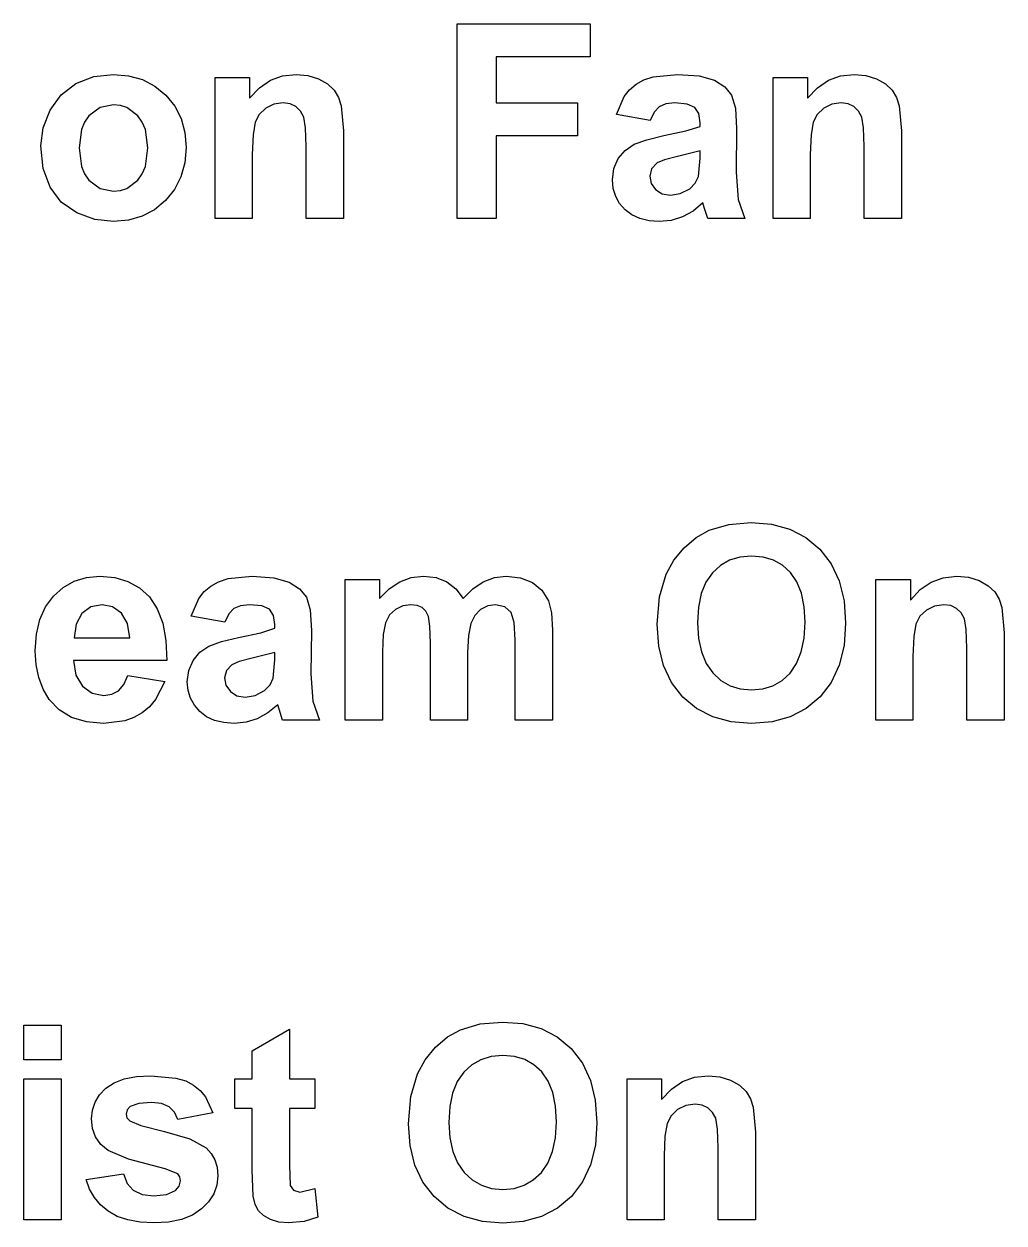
# Model space of a CAD drawing. Header units: metres. Extents: x 13 to 238, y 4 to 739.
# Drawn here: x 131.88 to 164.12, y 229.92 to 269.34 of the extents above; entities that cross this region are included whole.
import ezdxf

# ---------------------------------------------------------------- set-up
doc = ezdxf.new("R2010")
doc.units = ezdxf.units.M

msp = doc.modelspace()

# ---------------------------------------------------------------- linework, layer by layer
at = {"layer": 'Air Assist On'}
for p, q in [((146.884, 236.461, 0.033), (147.619, 236.524, 0.033)), ((147.619, 236.524, 0.033), (148.29, 236.47, 0.033)), ((131.881, 235.282, 0.033), (131.881, 236.415, 0.033)), ((131.881, 236.415, 0.033), (133.106, 236.415, 0.033)), ((133.106, 236.415, 0.033), (133.106, 235.282, 0.033)), ((139.384, 235.574, 0.033), (140.613, 236.289, 0.033)), ((140.613, 236.289, 0.033), (140.613, 234.654, 0.033)), ((145.81, 236.034, 0.033), (146.241, 236.271, 0.033)), ((146.241, 236.271, 0.033), (146.884, 236.461, 0.033)), ((148.29, 236.47, 0.033), (148.89, 236.305, 0.033)), ((148.89, 236.305, 0.033), (149.42, 236.031, 0.033)), ((145.415, 235.696, 0.033), (145.81, 236.034, 0.033)), ((149.42, 236.031, 0.033), (149.879, 235.648, 0.033)), ((139.384, 234.654, 0.033), (139.384, 235.574, 0.033)), ((145.078, 235.283, 0.033), (145.415, 235.696, 0.033)), ((147.252, 235.387, 0.033), (146.912, 235.285, 0.033)), ((147.632, 235.421, 0.033), (147.252, 235.387, 0.033)), ((148.011, 235.388, 0.033), (147.632, 235.421, 0.033)), ((148.351, 235.286, 0.033), (148.011, 235.388, 0.033)), ((149.879, 235.648, 0.033), (150.25, 235.167, 0.033)), ((133.106, 235.282, 0.033), (131.881, 235.282, 0.033)), ((144.82, 234.82, 0.033), (145.078, 235.283, 0.033)), ((146.609, 235.114, 0.033), (146.346, 234.874, 0.033)), ((146.912, 235.285, 0.033), (146.609, 235.114, 0.033)), ((148.651, 235.117, 0.033), (148.351, 235.286, 0.033)), ((148.912, 234.881, 0.033), (148.651, 235.117, 0.033)), ((150.25, 235.167, 0.033), (150.515, 234.601, 0.033)), ((131.881, 230.024, 0.033), (131.881, 234.654, 0.033)), ((131.881, 234.654, 0.033), (133.106, 234.654, 0.033)), ((133.106, 234.654, 0.033), (133.106, 230.024, 0.033)), ((134.846, 234.528, 0.033), (135.181, 234.656, 0.033)), ((135.181, 234.656, 0.033), (135.582, 234.733, 0.033)), ((135.582, 234.733, 0.033), (136.049, 234.759, 0.033)), ((136.049, 234.759, 0.033), (136.877, 234.681, 0.033)), ((136.877, 234.681, 0.033), (137.2, 234.585, 0.033)), ((137.2, 234.585, 0.033), (137.461, 234.449, 0.033)), ((138.821, 233.678, 0.033), (138.821, 234.654, 0.033)), ((138.821, 234.654, 0.033), (139.384, 234.654, 0.033)), ((140.613, 234.654, 0.033), (141.45, 234.654, 0.033)), ((141.45, 234.654, 0.033), (141.45, 233.678, 0.033)), ((144.601, 234.079, 0.033), (144.82, 234.82, 0.033)), ((146.132, 234.566, 0.033), (145.98, 234.188, 0.033)), ((146.346, 234.874, 0.033), (146.132, 234.566, 0.033)), ((149.122, 234.576, 0.033), (148.912, 234.881, 0.033)), ((149.273, 234.201, 0.033), (149.122, 234.576, 0.033)), ((150.515, 234.601, 0.033), (150.674, 233.949, 0.033)), ((151.717, 230.024, 0.033), (151.717, 234.654, 0.033)), ((151.717, 234.654, 0.033), (152.855, 234.654, 0.033)), ((152.855, 234.654, 0.033), (152.855, 233.974, 0.033)), ((153.177, 234.317, 0.033), (153.539, 234.563, 0.033)), ((153.539, 234.563, 0.033), (153.94, 234.71, 0.033)), ((153.94, 234.71, 0.033), (154.381, 234.759, 0.033)), ((154.381, 234.759, 0.033), (154.769, 234.722, 0.033)), ((154.769, 234.722, 0.033), (155.122, 234.613, 0.033)), ((155.122, 234.613, 0.033), (155.416, 234.446, 0.033)), ((134.367, 234.132, 0.033), (134.575, 234.349, 0.033)), ((134.575, 234.349, 0.033), (134.846, 234.528, 0.033)), ((137.461, 234.449, 0.033), (137.674, 234.276, 0.033)), ((137.674, 234.276, 0.033), (137.852, 234.066, 0.033)), ((145.98, 234.188, 0.033), (145.888, 233.741, 0.033)), ((149.363, 233.756, 0.033), (149.273, 234.201, 0.033)), ((152.855, 233.974, 0.033), (153.177, 234.317, 0.033)), ((155.416, 234.446, 0.033), (155.63, 234.24, 0.033)), ((155.63, 234.24, 0.033), (155.776, 233.998, 0.033)), ((134.13, 233.626, 0.033), (134.219, 233.891, 0.033)), ((134.219, 233.891, 0.033), (134.367, 234.132, 0.033)), ((135.655, 233.844, 0.033), (135.377, 233.743, 0.033)), ((136.071, 233.878, 0.033), (135.655, 233.844, 0.033)), ((136.41, 233.842, 0.033), (136.071, 233.878, 0.033)), ((136.661, 233.734, 0.033), (136.41, 233.842, 0.033)), ((137.852, 234.066, 0.033), (138.098, 233.534, 0.033)), ((144.528, 233.181, 0.033), (144.601, 234.079, 0.033)), ((150.674, 233.949, 0.033), (150.727, 233.211, 0.033)), ((153.651, 233.778, 0.033), (153.382, 233.647, 0.033)), ((153.953, 233.821, 0.033), (153.651, 233.778, 0.033)), ((154.184, 233.791, 0.033), (153.953, 233.821, 0.033)), ((154.378, 233.699, 0.033), (154.184, 233.791, 0.033)), ((155.776, 233.998, 0.033), (155.869, 233.725, 0.033)), ((134.1, 233.337, 0.033), (134.13, 233.626, 0.033)), ((135.273, 233.633, 0.033), (135.238, 233.494, 0.033)), ((135.238, 233.494, 0.033), (135.269, 233.373, 0.033)), ((135.269, 233.373, 0.033), (135.36, 233.272, 0.033)), ((135.377, 233.743, 0.033), (135.273, 233.633, 0.033)), ((136.835, 233.559, 0.033), (136.661, 233.734, 0.033)), ((136.943, 233.32, 0.033), (136.835, 233.559, 0.033)), ((138.098, 233.534, 0.033), (136.943, 233.32, 0.033)), ((139.384, 233.678, 0.033), (138.821, 233.678, 0.033)), ((139.384, 231.659, 0.033), (139.384, 233.678, 0.033)), ((141.45, 233.678, 0.033), (140.613, 233.678, 0.033)), ((140.613, 233.678, 0.033), (140.613, 231.812, 0.033)), ((145.888, 233.741, 0.033), (145.858, 233.224, 0.033)), ((149.393, 233.242, 0.033), (149.363, 233.756, 0.033)), ((153.169, 233.444, 0.033), (153.036, 233.185, 0.033)), ((153.382, 233.647, 0.033), (153.169, 233.444, 0.033)), ((154.53, 233.553, 0.033), (154.378, 233.699, 0.033)), ((154.633, 233.357, 0.033), (154.53, 233.553, 0.033)), ((155.869, 233.725, 0.033), (155.937, 232.902, 0.033)), ((134.134, 233.022, 0.033), (134.1, 233.337, 0.033)), ((134.237, 232.744, 0.033), (134.134, 233.022, 0.033)), ((135.36, 233.272, 0.033), (135.729, 233.125, 0.033)), ((135.729, 233.125, 0.033), (136.504, 232.928, 0.033)), ((144.581, 232.459, 0.033), (144.528, 233.181, 0.033)), ((145.858, 233.224, 0.033), (145.889, 232.714, 0.033)), ((149.362, 232.72, 0.033), (149.393, 233.242, 0.033)), ((150.727, 233.211, 0.033), (150.675, 232.479, 0.033)), ((153.036, 233.185, 0.033), (152.965, 232.775, 0.033)), ((154.692, 233.005, 0.033), (154.633, 233.357, 0.033)), ((154.712, 232.387, 0.033), (154.692, 233.005, 0.033)), ((134.409, 232.501, 0.033), (134.237, 232.744, 0.033)), ((136.504, 232.928, 0.033), (137.335, 232.68, 0.033)), ((137.335, 232.68, 0.033), (137.871, 232.383, 0.033)), ((145.889, 232.714, 0.033), (145.983, 232.27, 0.033)), ((149.27, 232.269, 0.033), (149.362, 232.72, 0.033)), ((152.965, 232.775, 0.033), (152.942, 232.121, 0.033)), ((155.937, 232.902, 0.033), (155.937, 230.024, 0.033)), ((134.649, 232.296, 0.033), (134.409, 232.501, 0.033)), ((135.318, 232.011, 0.033), (134.649, 232.296, 0.033)), ((137.871, 232.383, 0.033), (138.039, 232.203, 0.033)), ((138.039, 232.203, 0.033), (138.159, 231.991, 0.033)), ((144.738, 231.819, 0.033), (144.581, 232.459, 0.033)), ((145.983, 232.27, 0.033), (146.14, 231.891, 0.033)), ((149.115, 231.887, 0.033), (149.27, 232.269, 0.033)), ((150.675, 232.479, 0.033), (150.517, 231.832, 0.033)), ((154.712, 230.024, 0.033), (154.712, 232.387, 0.033)), ((136.528, 231.698, 0.033), (135.318, 232.011, 0.033)), ((138.159, 231.991, 0.033), (138.231, 231.748, 0.033)), ((140.613, 231.812, 0.033), (140.637, 231.151, 0.033)), ((145.001, 231.261, 0.033), (144.738, 231.819, 0.033)), ((146.14, 231.891, 0.033), (146.359, 231.578, 0.033)), ((148.898, 231.574, 0.033), (149.115, 231.887, 0.033)), ((150.517, 231.832, 0.033), (150.254, 231.269, 0.033)), ((152.942, 232.121, 0.033), (152.942, 230.024, 0.033)), ((133.93, 231.345, 0.033), (135.16, 231.533, 0.033)), ((135.16, 231.533, 0.033), (135.278, 231.218, 0.033)), ((136.938, 231.537, 0.033), (136.528, 231.698, 0.033)), ((137.004, 231.433, 0.033), (136.938, 231.537, 0.033)), ((137.025, 231.306, 0.033), (137.004, 231.433, 0.033)), ((138.255, 231.472, 0.033), (138.222, 231.165, 0.033)), ((138.231, 231.748, 0.033), (138.255, 231.472, 0.033)), ((139.423, 230.796, 0.033), (139.384, 231.659, 0.033)), ((146.359, 231.578, 0.033), (146.627, 231.333, 0.033)), ((148.634, 231.331, 0.033), (148.898, 231.574, 0.033)), ((134.039, 231.033, 0.033), (133.93, 231.345, 0.033)), ((134.196, 230.756, 0.033), (134.039, 231.033, 0.033)), ((135.278, 231.218, 0.033), (135.478, 230.99, 0.033)), ((136.864, 230.979, 0.033), (136.985, 231.122, 0.033)), ((136.985, 231.122, 0.033), (137.025, 231.306, 0.033)), ((138.222, 231.165, 0.033), (138.122, 230.88, 0.033)), ((140.637, 231.151, 0.033), (140.746, 230.996, 0.033)), ((140.953, 230.935, 0.033), (141.446, 231.053, 0.033)), ((141.446, 231.053, 0.033), (141.551, 230.103, 0.033)), ((145.369, 230.785, 0.033), (145.001, 231.261, 0.033)), ((146.627, 231.333, 0.033), (146.928, 231.158, 0.033)), ((146.928, 231.158, 0.033), (147.263, 231.053, 0.033)), ((147.263, 231.053, 0.033), (147.632, 231.018, 0.033)), ((147.632, 231.018, 0.033), (148.001, 231.053, 0.033)), ((148.001, 231.053, 0.033), (148.334, 231.157, 0.033)), ((148.334, 231.157, 0.033), (148.634, 231.331, 0.033)), ((150.254, 231.269, 0.033), (149.886, 230.789, 0.033)), ((134.4, 230.512, 0.033), (134.196, 230.756, 0.033)), ((135.478, 230.99, 0.033), (135.765, 230.851, 0.033)), ((135.765, 230.851, 0.033), (136.149, 230.805, 0.033)), ((136.149, 230.805, 0.033), (136.565, 230.848, 0.033)), ((136.565, 230.848, 0.033), (136.864, 230.979, 0.033)), ((137.956, 230.617, 0.033), (137.723, 230.377, 0.033)), ((138.122, 230.88, 0.033), (137.956, 230.617, 0.033)), ((139.49, 230.526, 0.033), (139.423, 230.796, 0.033)), ((140.746, 230.996, 0.033), (140.953, 230.935, 0.033)), ((145.827, 230.405, 0.033), (145.369, 230.785, 0.033)), ((149.886, 230.789, 0.033), (149.43, 230.407, 0.033)), ((134.652, 230.303, 0.033), (134.4, 230.512, 0.033)), ((134.952, 230.135, 0.033), (134.652, 230.303, 0.033)), ((137.723, 230.377, 0.033), (137.425, 230.177, 0.033)), ((139.595, 230.319, 0.033), (139.49, 230.526, 0.033)), ((139.755, 230.158, 0.033), (139.595, 230.319, 0.033)), ((146.357, 230.133, 0.033), (145.827, 230.405, 0.033)), ((149.43, 230.407, 0.033), (148.903, 230.134, 0.033)), ((133.106, 230.024, 0.033), (131.881, 230.024, 0.033)), ((135.302, 230.016, 0.033), (134.952, 230.135, 0.033)), ((135.701, 229.944, 0.033), (135.302, 230.016, 0.033)), ((136.149, 229.92, 0.033), (135.701, 229.944, 0.033)), ((136.638, 229.948, 0.033), (136.149, 229.92, 0.033)), ((137.064, 230.034, 0.033), (136.638, 229.948, 0.033)), ((137.425, 230.177, 0.033), (137.064, 230.034, 0.033)), ((139.985, 230.031, 0.033), (139.755, 230.158, 0.033)), ((140.268, 229.947, 0.033), (139.985, 230.031, 0.033)), ((140.583, 229.92, 0.033), (140.268, 229.947, 0.033)), ((141.095, 229.965, 0.033), (140.583, 229.92, 0.033)), ((141.551, 230.103, 0.033), (141.095, 229.965, 0.033)), ((146.96, 229.97, 0.033), (146.357, 230.133, 0.033)), ((147.636, 229.915, 0.033), (146.96, 229.97, 0.033)), ((148.305, 229.97, 0.033), (147.636, 229.915, 0.033)), ((148.903, 230.134, 0.033), (148.305, 229.97, 0.033)), ((152.942, 230.024, 0.033), (151.717, 230.024, 0.033)), ((155.937, 230.024, 0.033), (154.712, 230.024, 0.033))]:
    msp.add_line(p, q, dxfattribs=at)
at = {"layer": 'Extraction Fan'}
for p, q in [((146.127, 262.944, 0.033), (146.127, 269.335, 0.033)), ((146.127, 269.335, 0.033), (150.508, 269.335, 0.033)), ((150.508, 269.335, 0.033), (150.508, 268.254, 0.033)), ((150.508, 268.254, 0.033), (147.417, 268.254, 0.033)), ((147.417, 268.254, 0.033), (147.417, 266.742, 0.033)), ((134.174, 267.604, 0.033), (134.822, 267.679, 0.033)), ((134.822, 267.679, 0.033), (135.324, 267.636, 0.033)), ((140.389, 267.63, 0.033), (140.83, 267.679, 0.033)), ((140.83, 267.679, 0.033), (141.218, 267.642, 0.033)), ((152.581, 267.598, 0.033), (153.372, 267.679, 0.033)), ((153.372, 267.679, 0.033), (154.087, 267.63, 0.033)), ((158.743, 267.63, 0.033), (159.183, 267.679, 0.033)), ((159.183, 267.679, 0.033), (159.571, 267.642, 0.033)), ((133.102, 267.01, 0.033), (133.591, 267.378, 0.033)), ((133.591, 267.378, 0.033), (134.174, 267.604, 0.033)), ((135.324, 267.636, 0.033), (135.778, 267.508, 0.033)), ((135.778, 267.508, 0.033), (136.185, 267.295, 0.033)), ((136.185, 267.295, 0.033), (136.544, 266.997, 0.033)), ((138.166, 262.944, 0.033), (138.166, 267.574, 0.033)), ((138.166, 267.574, 0.033), (139.304, 267.574, 0.033)), ((139.304, 267.574, 0.033), (139.304, 266.894, 0.033)), ((139.627, 267.237, 0.033), (139.988, 267.483, 0.033)), ((139.988, 267.483, 0.033), (140.389, 267.63, 0.033)), ((141.218, 267.642, 0.033), (141.571, 267.533, 0.033)), ((141.571, 267.533, 0.033), (141.866, 267.367, 0.033)), ((141.866, 267.367, 0.033), (142.079, 267.16, 0.033)), ((151.8, 267.173, 0.033), (152.012, 267.356, 0.033)), ((152.012, 267.356, 0.033), (152.269, 267.497, 0.033)), ((152.269, 267.497, 0.033), (152.581, 267.598, 0.033)), ((154.087, 267.63, 0.033), (154.593, 267.485, 0.033)), ((154.593, 267.485, 0.033), (154.934, 267.265, 0.033)), ((156.52, 262.944, 0.033), (156.52, 267.574, 0.033)), ((156.52, 267.574, 0.033), (157.657, 267.574, 0.033)), ((157.657, 267.574, 0.033), (157.657, 266.894, 0.033)), ((157.98, 267.237, 0.033), (158.342, 267.483, 0.033)), ((158.342, 267.483, 0.033), (158.743, 267.63, 0.033)), ((159.571, 267.642, 0.033), (159.924, 267.533, 0.033)), ((159.924, 267.533, 0.033), (160.219, 267.367, 0.033)), ((160.219, 267.367, 0.033), (160.432, 267.16, 0.033)), ((132.739, 266.506, 0.033), (133.102, 267.01, 0.033)), ((136.544, 266.997, 0.033), (136.838, 266.633, 0.033)), ((139.304, 266.894, 0.033), (139.627, 267.237, 0.033)), ((142.079, 267.16, 0.033), (142.225, 266.918, 0.033)), ((142.225, 266.918, 0.033), (142.319, 266.646, 0.033)), ((151.367, 266.362, 0.033), (151.622, 266.946, 0.033)), ((151.622, 266.946, 0.033), (151.8, 267.173, 0.033)), ((154.934, 267.265, 0.033), (155.157, 266.992, 0.033)), ((155.157, 266.992, 0.033), (155.28, 266.569, 0.033)), ((157.657, 266.894, 0.033), (157.98, 267.237, 0.033)), ((160.432, 267.16, 0.033), (160.578, 266.918, 0.033)), ((160.578, 266.918, 0.033), (160.672, 266.646, 0.033)), ((132.513, 265.925, 0.033), (132.739, 266.506, 0.033)), ((134.385, 266.589, 0.033), (134.02, 266.314, 0.033)), ((134.827, 266.681, 0.033), (134.385, 266.589, 0.033)), ((135.057, 266.658, 0.033), (134.827, 266.681, 0.033)), ((135.268, 266.589, 0.033), (135.057, 266.658, 0.033)), ((135.631, 266.314, 0.033), (135.268, 266.589, 0.033)), ((136.838, 266.633, 0.033), (137.048, 266.224, 0.033)), ((139.831, 266.567, 0.033), (139.618, 266.364, 0.033)), ((140.101, 266.698, 0.033), (139.831, 266.567, 0.033)), ((140.403, 266.742, 0.033), (140.101, 266.698, 0.033)), ((140.633, 266.711, 0.033), (140.403, 266.742, 0.033)), ((140.828, 266.62, 0.033), (140.633, 266.711, 0.033)), ((140.98, 266.473, 0.033), (140.828, 266.62, 0.033)), ((142.319, 266.646, 0.033), (142.386, 265.822, 0.033)), ((147.417, 266.742, 0.033), (150.085, 266.742, 0.033)), ((150.085, 266.742, 0.033), (150.085, 265.66, 0.033)), ((152.775, 266.613, 0.033), (152.609, 266.436, 0.033)), ((152.994, 266.709, 0.033), (152.775, 266.613, 0.033)), ((153.285, 266.742, 0.033), (152.994, 266.709, 0.033)), ((153.691, 266.704, 0.033), (153.285, 266.742, 0.033)), ((153.943, 266.591, 0.033), (153.691, 266.704, 0.033)), ((154.074, 266.39, 0.033), (153.943, 266.591, 0.033)), ((155.28, 266.569, 0.033), (155.321, 265.896, 0.033)), ((158.185, 266.567, 0.033), (157.972, 266.364, 0.033)), ((158.454, 266.698, 0.033), (158.185, 266.567, 0.033)), ((158.756, 266.742, 0.033), (158.454, 266.698, 0.033)), ((158.987, 266.711, 0.033), (158.756, 266.742, 0.033)), ((159.181, 266.62, 0.033), (158.987, 266.711, 0.033)), ((159.333, 266.473, 0.033), (159.181, 266.62, 0.033)), ((160.672, 266.646, 0.033), (160.74, 265.822, 0.033)), ((133.877, 266.111, 0.033), (133.775, 265.867, 0.033)), ((134.02, 266.314, 0.033), (133.877, 266.111, 0.033)), ((135.773, 266.112, 0.033), (135.631, 266.314, 0.033)), ((135.875, 265.87, 0.033), (135.773, 266.112, 0.033)), ((137.048, 266.224, 0.033), (137.174, 265.771, 0.033)), ((139.485, 266.105, 0.033), (139.415, 265.695, 0.033)), ((139.618, 266.364, 0.033), (139.485, 266.105, 0.033)), ((141.083, 266.277, 0.033), (140.98, 266.473, 0.033)), ((141.141, 265.925, 0.033), (141.083, 266.277, 0.033)), ((152.478, 266.162, 0.033), (151.367, 266.362, 0.033)), ((152.609, 266.436, 0.033), (152.478, 266.162, 0.033)), ((154.118, 266.088, 0.033), (154.074, 266.39, 0.033)), ((154.118, 265.966, 0.033), (154.118, 266.088, 0.033)), ((157.838, 266.105, 0.033), (157.768, 265.695, 0.033)), ((157.972, 266.364, 0.033), (157.838, 266.105, 0.033)), ((159.436, 266.277, 0.033), (159.333, 266.473, 0.033)), ((159.495, 265.925, 0.033), (159.436, 266.277, 0.033)), ((132.438, 265.325, 0.033), (132.513, 265.925, 0.033)), ((133.775, 265.867, 0.033), (133.693, 265.259, 0.033)), ((135.956, 265.268, 0.033), (135.875, 265.87, 0.033)), ((137.174, 265.771, 0.033), (137.216, 265.272, 0.033)), ((139.415, 265.695, 0.033), (139.391, 265.041, 0.033)), ((141.161, 265.307, 0.033), (141.141, 265.925, 0.033)), ((142.386, 265.822, 0.033), (142.386, 262.944, 0.033)), ((152.927, 265.665, 0.033), (153.654, 265.821, 0.033)), ((153.654, 265.821, 0.033), (154.118, 265.966, 0.033)), ((155.321, 265.896, 0.033), (155.308, 264.466, 0.033)), ((157.768, 265.695, 0.033), (157.745, 265.041, 0.033)), ((159.515, 265.307, 0.033), (159.495, 265.925, 0.033)), ((160.74, 265.822, 0.033), (160.74, 262.944, 0.033)), ((132.513, 264.587, 0.033), (132.438, 265.325, 0.033)), ((141.161, 262.944, 0.033), (141.161, 265.307, 0.033)), ((150.085, 265.66, 0.033), (147.417, 265.66, 0.033)), ((147.417, 265.66, 0.033), (147.417, 262.944, 0.033)), ((151.653, 265.18, 0.033), (151.953, 265.379, 0.033)), ((151.953, 265.379, 0.033), (152.366, 265.532, 0.033)), ((152.366, 265.532, 0.033), (152.927, 265.665, 0.033)), ((159.515, 262.944, 0.033), (159.515, 265.307, 0.033)), ((133.693, 265.259, 0.033), (133.775, 264.651, 0.033)), ((135.875, 264.653, 0.033), (135.956, 265.268, 0.033)), ((137.216, 265.272, 0.033), (137.173, 264.77, 0.033)), ((139.391, 265.041, 0.033), (139.391, 262.944, 0.033)), ((151.287, 264.58, 0.033), (151.428, 264.908, 0.033)), ((151.428, 264.908, 0.033), (151.653, 265.18, 0.033)), ((153.372, 264.98, 0.033), (152.95, 264.872, 0.033)), ((154.118, 265.168, 0.033), (153.372, 264.98, 0.033)), ((154.07, 264.326, 0.033), (154.118, 264.924, 0.033)), ((154.118, 264.924, 0.033), (154.118, 265.168, 0.033)), ((157.745, 265.041, 0.033), (157.745, 262.944, 0.033)), ((132.739, 263.971, 0.033), (132.513, 264.587, 0.033)), ((133.775, 264.651, 0.033), (133.877, 264.408, 0.033)), ((135.773, 264.408, 0.033), (135.875, 264.653, 0.033)), ((137.173, 264.77, 0.033), (137.046, 264.312, 0.033)), ((151.24, 264.209, 0.033), (151.287, 264.58, 0.033)), ((152.525, 264.574, 0.033), (152.465, 264.335, 0.033)), ((152.705, 264.767, 0.033), (152.525, 264.574, 0.033)), ((152.95, 264.872, 0.033), (152.705, 264.767, 0.033)), ((133.877, 264.408, 0.033), (134.02, 264.204, 0.033)), ((134.02, 264.204, 0.033), (134.385, 263.93, 0.033)), ((135.268, 263.93, 0.033), (135.631, 264.204, 0.033)), ((135.631, 264.204, 0.033), (135.773, 264.408, 0.033)), ((137.046, 264.312, 0.033), (136.834, 263.899, 0.033)), ((151.266, 263.925, 0.033), (151.24, 264.209, 0.033)), ((152.465, 264.335, 0.033), (152.513, 264.095, 0.033)), ((153.962, 264.105, 0.033), (154.07, 264.326, 0.033)), ((155.308, 264.466, 0.033), (155.367, 263.566, 0.033)), ((133.109, 263.482, 0.033), (132.739, 263.971, 0.033)), ((134.385, 263.93, 0.033), (134.827, 263.838, 0.033)), ((134.827, 263.838, 0.033), (135.057, 263.861, 0.033)), ((135.057, 263.861, 0.033), (135.268, 263.93, 0.033)), ((136.834, 263.899, 0.033), (136.538, 263.531, 0.033)), ((151.343, 263.667, 0.033), (151.266, 263.925, 0.033)), ((152.513, 264.095, 0.033), (152.657, 263.89, 0.033)), ((152.657, 263.89, 0.033), (152.875, 263.75, 0.033)), ((152.875, 263.75, 0.033), (153.145, 263.703, 0.033)), ((153.145, 263.703, 0.033), (153.469, 263.758, 0.033)), ((153.469, 263.758, 0.033), (153.777, 263.921, 0.033)), ((153.777, 263.921, 0.033), (153.962, 264.105, 0.033)), ((133.617, 263.128, 0.033), (133.109, 263.482, 0.033)), ((136.538, 263.531, 0.033), (136.177, 263.229, 0.033)), ((151.472, 263.435, 0.033), (151.343, 263.667, 0.033)), ((151.652, 263.228, 0.033), (151.472, 263.435, 0.033)), ((154.213, 263.45, 0.033), (153.889, 263.183, 0.033)), ((154.257, 263.306, 0.033), (154.213, 263.45, 0.033)), ((155.367, 263.566, 0.033), (155.587, 262.944, 0.033)), ((134.209, 262.912, 0.033), (133.617, 263.128, 0.033)), ((135.772, 263.013, 0.033), (135.324, 262.883, 0.033)), ((136.177, 263.229, 0.033), (135.772, 263.013, 0.033)), ((139.391, 262.944, 0.033), (138.166, 262.944, 0.033)), ((142.386, 262.944, 0.033), (141.161, 262.944, 0.033)), ((147.417, 262.944, 0.033), (146.127, 262.944, 0.033)), ((151.877, 263.058, 0.033), (151.652, 263.228, 0.033)), ((152.14, 262.937, 0.033), (151.877, 263.058, 0.033)), ((152.441, 262.864, 0.033), (152.14, 262.937, 0.033)), ((153.542, 262.992, 0.033), (153.173, 262.878, 0.033)), ((153.889, 263.183, 0.033), (153.542, 262.992, 0.033)), ((154.375, 262.944, 0.033), (154.257, 263.306, 0.033)), ((155.587, 262.944, 0.033), (154.375, 262.944, 0.033)), ((157.745, 262.944, 0.033), (156.52, 262.944, 0.033)), ((160.74, 262.944, 0.033), (159.515, 262.944, 0.033)), ((134.831, 262.84, 0.033), (134.209, 262.912, 0.033)), ((135.324, 262.883, 0.033), (134.831, 262.84, 0.033)), ((152.779, 262.84, 0.033), (152.441, 262.864, 0.033)), ((153.173, 262.878, 0.033), (152.779, 262.84, 0.033))]:
    msp.add_line(p, q, dxfattribs=at)
at = {"layer": 'Laser Beam On'}
for p, q in [((153.99, 252.456, 0.033), (154.421, 252.694, 0.033)), ((154.421, 252.694, 0.033), (155.064, 252.883, 0.033)), ((155.064, 252.883, 0.033), (155.799, 252.946, 0.033)), ((155.799, 252.946, 0.033), (156.47, 252.892, 0.033)), ((156.47, 252.892, 0.033), (157.07, 252.727, 0.033)), ((157.07, 252.727, 0.033), (157.6, 252.454, 0.033)), ((153.595, 252.118, 0.033), (153.99, 252.456, 0.033)), ((157.6, 252.454, 0.033), (158.059, 252.07, 0.033)), ((153.258, 251.705, 0.033), (153.595, 252.118, 0.033)), ((158.059, 252.07, 0.033), (158.43, 251.589, 0.033)), ((153, 251.242, 0.033), (153.258, 251.705, 0.033)), ((154.789, 251.536, 0.033), (154.526, 251.296, 0.033)), ((155.091, 251.707, 0.033), (154.789, 251.536, 0.033)), ((155.432, 251.809, 0.033), (155.091, 251.707, 0.033)), ((155.812, 251.844, 0.033), (155.432, 251.809, 0.033)), ((156.191, 251.81, 0.033), (155.812, 251.844, 0.033)), ((156.531, 251.708, 0.033), (156.191, 251.81, 0.033)), ((156.831, 251.539, 0.033), (156.531, 251.708, 0.033)), ((157.091, 251.303, 0.033), (156.831, 251.539, 0.033)), ((158.43, 251.589, 0.033), (158.695, 251.023, 0.033)), ((133.536, 251.018, 0.033), (133.936, 251.14, 0.033)), ((133.936, 251.14, 0.033), (134.376, 251.181, 0.033)), ((134.376, 251.181, 0.033), (134.866, 251.138, 0.033)), ((134.866, 251.138, 0.033), (135.3, 251.01, 0.033)), ((138.594, 251.1, 0.033), (139.385, 251.181, 0.033)), ((139.385, 251.181, 0.033), (140.1, 251.132, 0.033)), ((140.1, 251.132, 0.033), (140.606, 250.987, 0.033)), ((144.243, 250.997, 0.033), (144.618, 251.135, 0.033)), ((144.618, 251.135, 0.033), (145.022, 251.181, 0.033)), ((145.022, 251.181, 0.033), (145.437, 251.135, 0.033)), ((145.437, 251.135, 0.033), (145.794, 250.998, 0.033)), ((146.988, 250.998, 0.033), (147.353, 251.135, 0.033)), ((147.353, 251.135, 0.033), (147.742, 251.181, 0.033)), ((147.742, 251.181, 0.033), (148.213, 251.129, 0.033)), ((148.213, 251.129, 0.033), (148.606, 250.974, 0.033)), ((152.781, 250.501, 0.033), (153, 251.242, 0.033)), ((154.526, 251.296, 0.033), (154.312, 250.988, 0.033)), ((157.302, 250.998, 0.033), (157.091, 251.303, 0.033)), ((161.719, 250.985, 0.033), (162.12, 251.132, 0.033)), ((162.12, 251.132, 0.033), (162.56, 251.181, 0.033)), ((162.56, 251.181, 0.033), (162.948, 251.144, 0.033)), ((162.948, 251.144, 0.033), (163.301, 251.035, 0.033)), ((132.855, 250.529, 0.033), (133.175, 250.814, 0.033)), ((133.175, 250.814, 0.033), (133.536, 251.018, 0.033)), ((135.3, 251.01, 0.033), (135.681, 250.797, 0.033)), ((135.681, 250.797, 0.033), (136.007, 250.499, 0.033)), ((137.813, 250.675, 0.033), (138.025, 250.858, 0.033)), ((138.025, 250.858, 0.033), (138.282, 250.999, 0.033)), ((138.282, 250.999, 0.033), (138.594, 251.1, 0.033)), ((140.606, 250.987, 0.033), (140.948, 250.767, 0.033)), ((140.948, 250.767, 0.033), (141.171, 250.494, 0.033)), ((142.45, 251.076, 0.033), (143.579, 251.076, 0.033)), ((142.45, 246.446, 0.033), (142.45, 251.076, 0.033)), ((143.579, 251.076, 0.033), (143.579, 250.444, 0.033)), ((143.579, 250.444, 0.033), (143.897, 250.766, 0.033)), ((143.897, 250.766, 0.033), (144.243, 250.997, 0.033)), ((145.794, 250.998, 0.033), (146.091, 250.768, 0.033)), ((146.091, 250.768, 0.033), (146.33, 250.444, 0.033)), ((146.33, 250.444, 0.033), (146.647, 250.768, 0.033)), ((146.647, 250.768, 0.033), (146.988, 250.998, 0.033)), ((148.606, 250.974, 0.033), (148.914, 250.718, 0.033)), ((148.914, 250.718, 0.033), (149.133, 250.366, 0.033)), ((154.312, 250.988, 0.033), (154.16, 250.61, 0.033)), ((157.453, 250.623, 0.033), (157.302, 250.998, 0.033)), ((158.695, 251.023, 0.033), (158.854, 250.371, 0.033)), ((159.897, 246.446, 0.033), (159.897, 251.076, 0.033)), ((159.897, 251.076, 0.033), (161.035, 251.076, 0.033)), ((161.035, 251.076, 0.033), (161.035, 250.396, 0.033)), ((161.035, 250.396, 0.033), (161.357, 250.74, 0.033)), ((161.357, 250.74, 0.033), (161.719, 250.985, 0.033)), ((163.301, 251.035, 0.033), (163.596, 250.869, 0.033)), ((163.596, 250.869, 0.033), (163.809, 250.662, 0.033)), ((132.592, 250.172, 0.033), (132.855, 250.529, 0.033)), ((136.007, 250.499, 0.033), (136.266, 250.112, 0.033)), ((137.38, 249.864, 0.033), (137.635, 250.449, 0.033)), ((137.635, 250.449, 0.033), (137.813, 250.675, 0.033)), ((141.171, 250.494, 0.033), (141.293, 250.071, 0.033)), ((149.133, 250.366, 0.033), (149.228, 249.978, 0.033)), ((152.708, 249.603, 0.033), (152.781, 250.501, 0.033)), ((154.16, 250.61, 0.033), (154.068, 250.163, 0.033)), ((157.543, 250.178, 0.033), (157.453, 250.623, 0.033)), ((158.854, 250.371, 0.033), (158.907, 249.633, 0.033)), ((163.809, 250.662, 0.033), (163.955, 250.42, 0.033)), ((163.955, 250.42, 0.033), (164.049, 250.148, 0.033)), ((132.404, 249.753, 0.033), (132.592, 250.172, 0.033)), ((133.788, 249.952, 0.033), (133.593, 249.607, 0.033)), ((134.084, 250.171, 0.033), (133.788, 249.952, 0.033)), ((134.45, 250.244, 0.033), (134.084, 250.171, 0.033)), ((134.797, 250.174, 0.033), (134.45, 250.244, 0.033)), ((135.087, 249.967, 0.033), (134.797, 250.174, 0.033)), ((135.286, 249.626, 0.033), (135.087, 249.967, 0.033)), ((136.266, 250.112, 0.033), (136.448, 249.635, 0.033)), ((138.622, 249.938, 0.033), (138.492, 249.664, 0.033)), ((138.788, 250.115, 0.033), (138.622, 249.938, 0.033)), ((139.007, 250.211, 0.033), (138.788, 250.115, 0.033)), ((139.298, 250.244, 0.033), (139.007, 250.211, 0.033)), ((139.705, 250.206, 0.033), (139.298, 250.244, 0.033)), ((139.956, 250.093, 0.033), (139.705, 250.206, 0.033)), ((140.087, 249.892, 0.033), (139.956, 250.093, 0.033)), ((141.293, 250.071, 0.033), (141.334, 249.398, 0.033)), ((144.098, 250.091, 0.033), (143.903, 249.905, 0.033)), ((144.339, 250.205, 0.033), (144.098, 250.091, 0.033)), ((144.608, 250.244, 0.033), (144.339, 250.205, 0.033)), ((144.819, 250.22, 0.033), (144.608, 250.244, 0.033)), ((144.981, 250.148, 0.033), (144.819, 250.22, 0.033)), ((145.1, 250.027, 0.033), (144.981, 250.148, 0.033)), ((145.183, 249.856, 0.033), (145.1, 250.027, 0.033)), ((146.901, 250.087, 0.033), (146.706, 249.893, 0.033)), ((147.135, 250.204, 0.033), (146.901, 250.087, 0.033)), ((147.385, 250.244, 0.033), (147.135, 250.204, 0.033)), ((147.692, 250.178, 0.033), (147.385, 250.244, 0.033)), ((147.908, 249.982, 0.033), (147.692, 250.178, 0.033)), ((148.003, 249.659, 0.033), (147.908, 249.982, 0.033)), ((149.228, 249.978, 0.033), (149.26, 249.407, 0.033)), ((154.068, 250.163, 0.033), (154.038, 249.646, 0.033)), ((157.573, 249.664, 0.033), (157.543, 250.178, 0.033)), ((161.562, 250.069, 0.033), (161.349, 249.867, 0.033)), ((161.831, 250.2, 0.033), (161.562, 250.069, 0.033)), ((162.133, 250.244, 0.033), (161.831, 250.2, 0.033)), ((162.364, 250.213, 0.033), (162.133, 250.244, 0.033)), ((162.558, 250.122, 0.033), (162.364, 250.213, 0.033)), ((162.71, 249.975, 0.033), (162.558, 250.122, 0.033)), ((162.813, 249.779, 0.033), (162.71, 249.975, 0.033)), ((164.049, 250.148, 0.033), (164.117, 249.324, 0.033)), ((132.291, 249.271, 0.033), (132.404, 249.753, 0.033)), ((133.593, 249.607, 0.033), (133.531, 249.158, 0.033)), ((135.361, 249.158, 0.033), (135.286, 249.626, 0.033)), ((136.448, 249.635, 0.033), (136.552, 249.067, 0.033)), ((138.492, 249.664, 0.033), (137.38, 249.864, 0.033)), ((140.131, 249.59, 0.033), (140.087, 249.892, 0.033)), ((140.131, 249.468, 0.033), (140.131, 249.59, 0.033)), ((143.773, 249.651, 0.033), (143.7, 249.268, 0.033)), ((143.903, 249.905, 0.033), (143.773, 249.651, 0.033)), ((145.232, 249.54, 0.033), (145.183, 249.856, 0.033)), ((145.249, 248.984, 0.033), (145.232, 249.54, 0.033)), ((146.574, 249.627, 0.033), (146.499, 249.236, 0.033)), ((146.706, 249.893, 0.033), (146.574, 249.627, 0.033)), ((148.035, 249.093, 0.033), (148.003, 249.659, 0.033)), ((152.76, 248.881, 0.033), (152.708, 249.603, 0.033)), ((154.038, 249.646, 0.033), (154.069, 249.136, 0.033)), ((157.542, 249.143, 0.033), (157.573, 249.664, 0.033)), ((158.907, 249.633, 0.033), (158.855, 248.902, 0.033)), ((161.215, 249.607, 0.033), (161.145, 249.197, 0.033)), ((161.349, 249.867, 0.033), (161.215, 249.607, 0.033)), ((162.872, 249.427, 0.033), (162.813, 249.779, 0.033)), ((132.253, 248.727, 0.033), (132.291, 249.271, 0.033)), ((133.531, 249.158, 0.033), (135.361, 249.158, 0.033)), ((138.379, 249.034, 0.033), (138.941, 249.167, 0.033)), ((138.941, 249.167, 0.033), (139.668, 249.323, 0.033)), ((139.668, 249.323, 0.033), (140.131, 249.468, 0.033)), ((141.334, 249.398, 0.033), (141.321, 247.968, 0.033)), ((143.7, 249.268, 0.033), (143.675, 248.696, 0.033)), ((146.499, 249.236, 0.033), (146.474, 248.67, 0.033)), ((149.26, 249.407, 0.033), (149.26, 246.446, 0.033)), ((154.069, 249.136, 0.033), (154.163, 248.692, 0.033)), ((157.449, 248.691, 0.033), (157.542, 249.143, 0.033)), ((161.145, 249.197, 0.033), (161.122, 248.543, 0.033)), ((162.892, 248.809, 0.033), (162.872, 249.427, 0.033)), ((164.117, 249.324, 0.033), (164.117, 246.446, 0.033)), ((136.552, 249.067, 0.033), (136.578, 248.408, 0.033)), ((137.666, 248.682, 0.033), (137.966, 248.881, 0.033)), ((137.966, 248.881, 0.033), (138.379, 249.034, 0.033)), ((145.249, 246.446, 0.033), (145.249, 248.984, 0.033)), ((148.035, 246.446, 0.033), (148.035, 249.093, 0.033)), ((152.918, 248.241, 0.033), (152.76, 248.881, 0.033)), ((158.855, 248.902, 0.033), (158.697, 248.254, 0.033)), ((162.892, 246.446, 0.033), (162.892, 248.809, 0.033)), ((132.282, 248.265, 0.033), (132.253, 248.727, 0.033)), ((136.578, 248.408, 0.033), (133.509, 248.408, 0.033)), ((133.509, 248.408, 0.033), (133.589, 247.924, 0.033)), ((137.3, 248.082, 0.033), (137.441, 248.41, 0.033)), ((137.441, 248.41, 0.033), (137.666, 248.682, 0.033)), ((138.964, 248.374, 0.033), (138.718, 248.269, 0.033)), ((139.385, 248.482, 0.033), (138.964, 248.374, 0.033)), ((140.131, 248.67, 0.033), (139.385, 248.482, 0.033)), ((140.083, 247.828, 0.033), (140.131, 248.426, 0.033)), ((140.131, 248.426, 0.033), (140.131, 248.67, 0.033)), ((143.675, 248.696, 0.033), (143.675, 246.446, 0.033)), ((146.474, 248.67, 0.033), (146.474, 246.446, 0.033)), ((154.163, 248.692, 0.033), (154.32, 248.314, 0.033)), ((157.295, 248.309, 0.033), (157.449, 248.691, 0.033)), ((161.122, 248.543, 0.033), (161.122, 246.446, 0.033)), ((132.368, 247.846, 0.033), (132.282, 248.265, 0.033)), ((137.254, 247.711, 0.033), (137.3, 248.082, 0.033)), ((138.538, 248.076, 0.033), (138.479, 247.837, 0.033)), ((138.718, 248.269, 0.033), (138.538, 248.076, 0.033)), ((141.321, 247.968, 0.033), (141.38, 247.068, 0.033)), ((153.181, 247.683, 0.033), (152.918, 248.241, 0.033)), ((154.32, 248.314, 0.033), (154.539, 248.001, 0.033)), ((154.539, 248.001, 0.033), (154.806, 247.756, 0.033)), ((156.814, 247.753, 0.033), (157.078, 247.996, 0.033)), ((157.078, 247.996, 0.033), (157.295, 248.309, 0.033)), ((158.697, 248.254, 0.033), (158.434, 247.691, 0.033)), ((132.511, 247.468, 0.033), (132.368, 247.846, 0.033)), ((133.589, 247.924, 0.033), (133.805, 247.56, 0.033)), ((133.805, 247.56, 0.033), (134.123, 247.333, 0.033)), ((134.995, 247.414, 0.033), (135.167, 247.619, 0.033)), ((135.167, 247.619, 0.033), (135.292, 247.92, 0.033)), ((135.292, 247.92, 0.033), (136.512, 247.715, 0.033)), ((136.512, 247.715, 0.033), (136.209, 247.124, 0.033)), ((137.279, 247.427, 0.033), (137.254, 247.711, 0.033)), ((138.479, 247.837, 0.033), (138.526, 247.597, 0.033)), ((138.526, 247.597, 0.033), (138.67, 247.393, 0.033)), ((139.791, 247.423, 0.033), (139.975, 247.607, 0.033)), ((139.975, 247.607, 0.033), (140.083, 247.828, 0.033)), ((153.549, 247.207, 0.033), (153.181, 247.683, 0.033)), ((154.806, 247.756, 0.033), (155.108, 247.581, 0.033)), ((155.108, 247.581, 0.033), (155.443, 247.475, 0.033)), ((156.18, 247.475, 0.033), (156.514, 247.579, 0.033)), ((156.514, 247.579, 0.033), (156.814, 247.753, 0.033)), ((158.434, 247.691, 0.033), (158.066, 247.212, 0.033)), ((132.711, 247.131, 0.033), (132.511, 247.468, 0.033)), ((134.123, 247.333, 0.033), (134.511, 247.257, 0.033)), ((134.511, 247.257, 0.033), (134.776, 247.297, 0.033)), ((134.776, 247.297, 0.033), (134.995, 247.414, 0.033)), ((137.357, 247.169, 0.033), (137.279, 247.427, 0.033)), ((137.485, 246.937, 0.033), (137.357, 247.169, 0.033)), ((138.67, 247.393, 0.033), (138.888, 247.252, 0.033)), ((138.888, 247.252, 0.033), (139.159, 247.205, 0.033)), ((139.159, 247.205, 0.033), (139.482, 247.26, 0.033)), ((139.482, 247.26, 0.033), (139.791, 247.423, 0.033)), ((154.006, 246.827, 0.033), (153.549, 247.207, 0.033)), ((155.443, 247.475, 0.033), (155.812, 247.44, 0.033)), ((155.812, 247.44, 0.033), (156.18, 247.475, 0.033)), ((158.066, 247.212, 0.033), (157.61, 246.829, 0.033)), ((133.04, 246.786, 0.033), (132.711, 247.131, 0.033)), ((133.448, 246.539, 0.033), (133.04, 246.786, 0.033)), ((136.006, 246.888, 0.033), (135.769, 246.693, 0.033)), ((136.209, 247.124, 0.033), (136.006, 246.888, 0.033)), ((137.665, 246.73, 0.033), (137.485, 246.937, 0.033)), ((140.227, 246.952, 0.033), (139.902, 246.685, 0.033)), ((140.27, 246.808, 0.033), (140.227, 246.952, 0.033)), ((140.388, 246.446, 0.033), (140.27, 246.808, 0.033)), ((141.38, 247.068, 0.033), (141.6, 246.446, 0.033)), ((154.537, 246.555, 0.033), (154.006, 246.827, 0.033)), ((157.61, 246.829, 0.033), (157.083, 246.556, 0.033)), ((133.934, 246.391, 0.033), (133.448, 246.539, 0.033)), ((134.498, 246.342, 0.033), (133.934, 246.391, 0.033)), ((135.197, 246.43, 0.033), (134.498, 246.342, 0.033)), ((135.499, 246.539, 0.033), (135.197, 246.43, 0.033)), ((135.769, 246.693, 0.033), (135.499, 246.539, 0.033)), ((137.89, 246.56, 0.033), (137.665, 246.73, 0.033)), ((138.153, 246.439, 0.033), (137.89, 246.56, 0.033)), ((138.454, 246.366, 0.033), (138.153, 246.439, 0.033)), ((139.186, 246.38, 0.033), (138.792, 246.342, 0.033)), ((139.555, 246.494, 0.033), (139.186, 246.38, 0.033)), ((139.902, 246.685, 0.033), (139.555, 246.494, 0.033)), ((141.6, 246.446, 0.033), (140.388, 246.446, 0.033)), ((143.675, 246.446, 0.033), (142.45, 246.446, 0.033)), ((146.474, 246.446, 0.033), (145.249, 246.446, 0.033)), ((149.26, 246.446, 0.033), (148.035, 246.446, 0.033)), ((155.14, 246.392, 0.033), (154.537, 246.555, 0.033)), ((155.816, 246.338, 0.033), (155.14, 246.392, 0.033)), ((156.485, 246.392, 0.033), (155.816, 246.338, 0.033)), ((157.083, 246.556, 0.033), (156.485, 246.392, 0.033)), ((161.122, 246.446, 0.033), (159.897, 246.446, 0.033)), ((164.117, 246.446, 0.033), (162.892, 246.446, 0.033)), ((138.792, 246.342, 0.033), (138.454, 246.366, 0.033))]:
    msp.add_line(p, q, dxfattribs=at)

doc.saveas('drawing.dxf')
